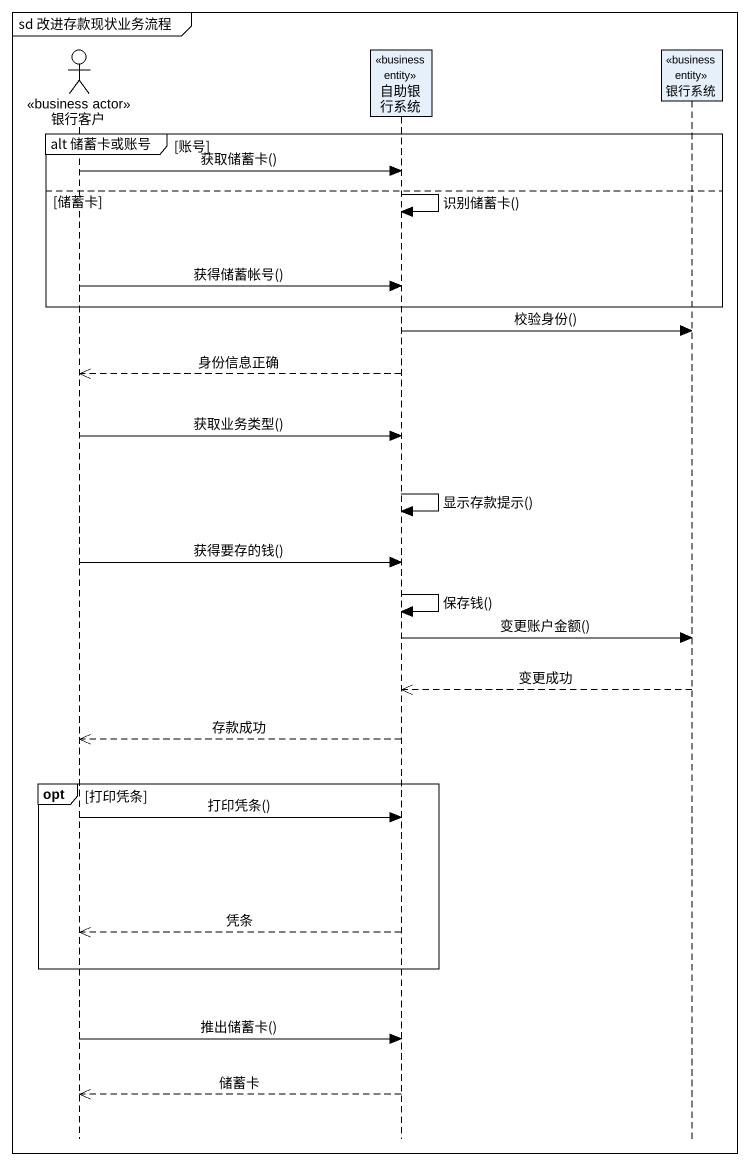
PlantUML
@startuml
mainframe sd 改进存款现状业务流程
hide footbox
actor 银行客户 <<business actor>>
participant 自助银行系统 <<business entity>>
participant 银行系统 <<business entity>>

group alt 储蓄卡或账号 [账号]
  银行客户 -> 自助银行系统 : 获取储蓄卡()
else 储蓄卡
  自助银行系统 -> 自助银行系统 : 识别储蓄卡()
  银行客户 -> 自助银行系统 : 获得储蓄帐号()
end
自助银行系统 -> 银行系统 : 校验身份()
自助银行系统 -->> 银行客户 : 身份信息正确
银行客户 -> 自助银行系统 : 获取业务类型()
自助银行系统 -> 自助银行系统 : 显示存款提示()
银行客户 -> 自助银行系统 : 获得要存的钱()
自助银行系统 -> 自助银行系统 : 保存钱()
自助银行系统 -> 银行系统 : 变更账户金额()
银行系统 -->> 自助银行系统 : 变更成功
自助银行系统 -->> 银行客户 : 存款成功
opt 打印凭条
  银行客户 -> 自助银行系统 : 打印凭条()
  自助银行系统 -->> 银行客户 : 凭条
end
银行客户 -> 自助银行系统 : 推出储蓄卡()
自助银行系统 -->> 银行客户 : 储蓄卡
@enduml
